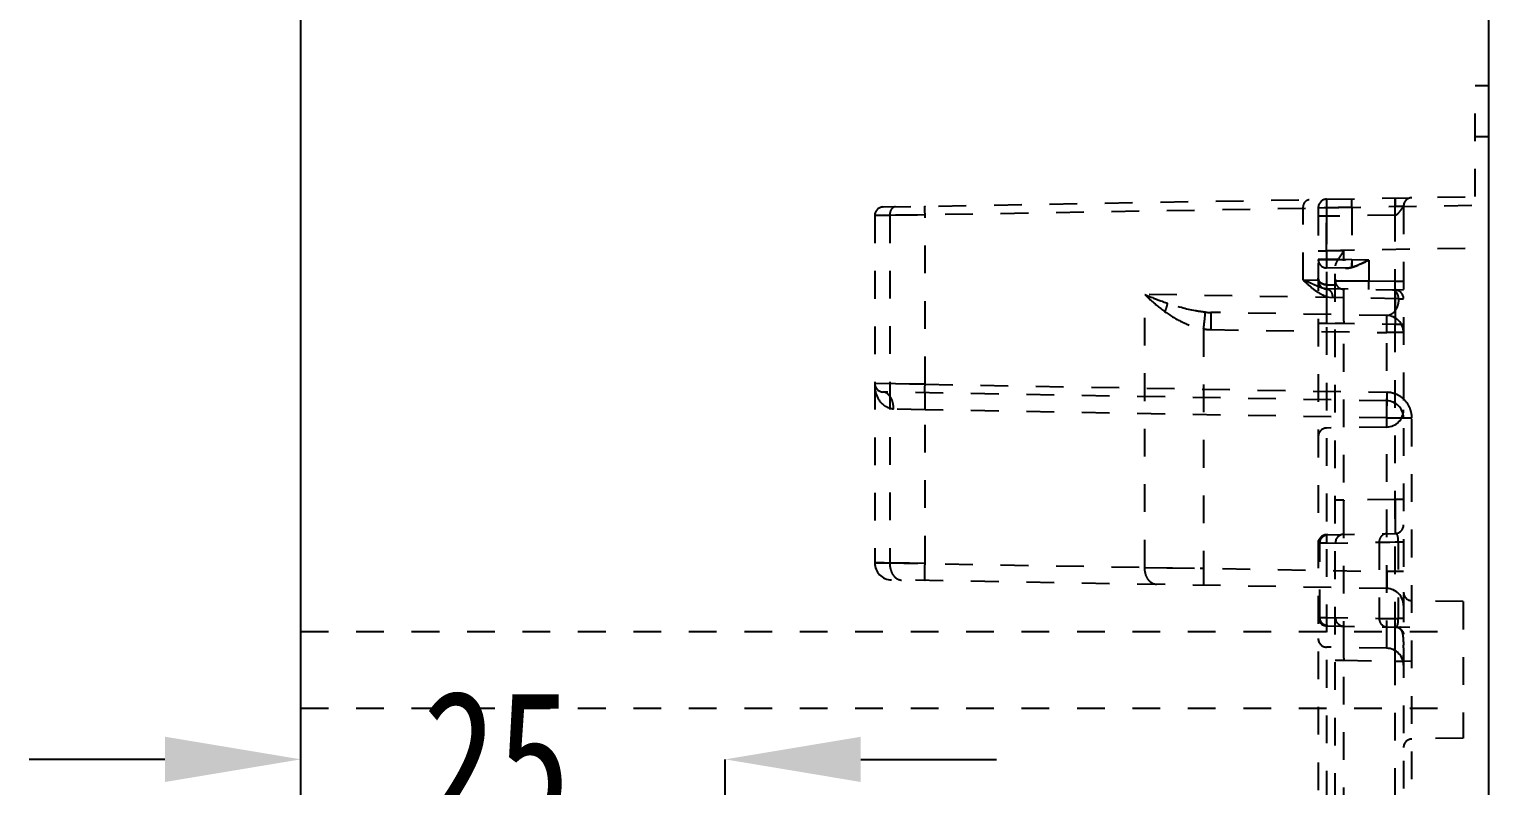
# Model space of a CAD drawing. Header units: millimetres. Extents: x 1803 to 4269, y -6912 to 1836.
# Drawn here: x 2650.6 to 2736.6, y -3158.1 to -3113.5 of the extents above; entities that cross this region are included whole.
import ezdxf

# ---------------------------------------------------------------- set-up
doc = ezdxf.new("R2010")
doc.units = ezdxf.units.MM
doc.header["$LTSCALE"] = 16.335
doc.header["$PDMODE"] = 3
doc.header["$PDSIZE"] = 0.3125
doc.linetypes.add('HIDDEN', pattern=[0.2, 0.1, -0.1])
doc.layers.get('0').update_dxf_attribs({"linetype": 'CONTINUOUS'})
doc.layers.get('Defpoints').update_dxf_attribs({"linetype": 'CONTINUOUS'})
doc.layers.add('DEFAULT_2', color=8, linetype='HIDDEN')
doc.styles.get("Standard").update_dxf_attribs({"font": 'txt', "width": 0.8})
doc.dimstyles.new('11', dxfattribs={"dimtxt": 8, "dimasz": 8, "dimexe": 0, "dimexo": 0, "dimgap": 0, "dimtad": 0, "dimdsep": 46, "dimtxsty": 'Standard', "dimcen": 0, "dimclrd": 4, "dimclre": 4, "dimclrt": 6, "dimazin": 0, "dimtp": 0.01, "dimtm": 0.01, "dimtfac": 1, "dimtofl": 0, "dimtmove": 0, "dimatfit": 3, "dimfxl": 0, "dimtolj": 1, "dimarcsym": 0})

# ---------------------------------------------------------------- blocks, each defined once
blk = doc.blocks.new('*D344')
at = {"color": 4, "lineweight": -2}
for p, q in [((2658.571, -3156.52), (2650.571, -3156.52)), ((2666.571, -3163.461), (2666.571, -3156.52)), ((2691.571, -3170.462), (2691.571, -3156.52)), ((2699.571, -3156.52), (2707.571, -3156.52))]:
    blk.add_line(p, q, dxfattribs=at)
at = {"color": 4}
for points in [[(2658.571, -3155.187), (2658.571, -3157.854), (2666.571, -3156.52)], [(2699.571, -3155.187), (2699.571, -3157.854), (2691.571, -3156.52)]]:
    blk.add_solid(points, dxfattribs=at)
at = {"layer": 'Defpoints', "color": 0}
for p in [(2666.571, -3156.52), (2666.571, -3163.461), (2691.571, -3170.462)]:
    blk.add_point(p, dxfattribs=at)
at = {"color": 6, "insert": (2678.113, -3156.52), "char_height": 8, "attachment_point": 5}
blk.add_mtext('\\A1;25', dxfattribs=at)

msp = doc.modelspace()

# ---------------------------------------------------------------- linework, layer by layer
at = {"color": 7, "linetype": 'Continuous'}
for p, q in [((2666.571, -3295.462), (2666.571, -3055.462)), ((2736.571, -3295.462), (2736.571, -3055.462))]:
    msp.add_line(p, q, dxfattribs=at)
at = {"layer": 'DEFAULT_2', "color": 8, "linetype": 'HIDDEN'}
for p, q in [((2735.771, -3123.373), (2735.771, -3116.84)), ((2736.571, -3116.84), (2735.771, -3116.84)), ((2736.571, -3119.84), (2735.771, -3119.84)), ((2700.885, -3123.982), (2736.571, -3123.359)), ((2701.274, -3124.471), (2736.571, -3123.861)), ((2725.638, -3128.287), (2725.638, -3124.046)), ((2728.496, -3124.002), (2726.521, -3124.028)), ((2726.521, -3124.028), (2727.738, -3124.012)), ((2726.521, -3124.028), (2726.521, -3199.686)), ((2727.738, -3124.012), (2728.496, -3124.002)), ((2728.496, -3124.002), (2728.496, -3127.094)), ((2731.546, -3123.94), (2731.052, -3123.958)), ((2731.052, -3207.683), (2731.052, -3123.958)), ((2731.546, -3123.94), (2731.546, -3208.202)), ((2701.608, -3124.467), (2700.391, -3124.484)), ((2700.391, -3124.484), (2701.274, -3124.471)), ((2700.391, -3124.484), (2700.391, -3144.943)), ((2701.274, -3124.471), (2701.274, -3144.953)), ((2702.434, -3124.455), (2701.608, -3124.467)), ((2703.353, -3124.441), (2702.434, -3124.455)), ((2703.353, -3134.424), (2703.353, -3124.441)), ((2727.015, -3124.531), (2726.521, -3124.531)), ((2731.052, -3124.46), (2727.015, -3124.531)), ((2727.015, -3124.531), (2727.015, -3196.221)), ((2726.521, -3126.566), (2727.015, -3126.566)), ((2727.015, -3126.54), (2736.571, -3126.374)), ((2728.02, -3126.584), (2727.015, -3126.566)), ((2728.02, -3205.559), (2728.02, -3126.584)), ((2726.521, -3127.069), (2728.496, -3127.094)), ((2726.671, -3127.071), (2726.521, -3127.069)), ((2727.097, -3127.076), (2726.671, -3127.071)), ((2728.132, -3127.591), (2727.015, -3127.571)), ((2727.738, -3127.085), (2727.097, -3127.076)), ((2727.526, -3204.703), (2727.526, -3127.44)), ((2728.496, -3127.094), (2727.738, -3127.085)), ((2729.501, -3127.112), (2728.496, -3127.094)), ((2729.501, -3127.112), (2729.501, -3128.348)), ((2726.521, -3128.305), (2725.638, -3128.287)), ((2727.015, -3128.561), (2727.591, -3128.57)), ((2727.015, -3128.561), (2727.51, -3128.569)), ((2727.51, -3128.569), (2727.591, -3128.57)), ((2729.501, -3128.348), (2727.526, -3128.323)), ((2727.526, -3128.323), (2727.676, -3128.324)), ((2727.676, -3128.324), (2728.102, -3128.33)), ((2728.102, -3128.33), (2728.743, -3128.338)), ((2728.743, -3128.338), (2729.501, -3128.348)), ((2731.052, -3128.375), (2729.501, -3128.348)), ((2731.546, -3128.375), (2731.052, -3128.375)), ((2731.546, -3128.393), (2731.052, -3128.375)), ((2716.302, -3145.215), (2716.302, -3129.135)), ((2731.252, -3129.384), (2716.302, -3129.135)), ((2731.546, -3128.886), (2727.015, -3128.807)), ((2731.252, -3129.396), (2731.546, -3129.396)), ((2730.559, -3130.377), (2720.189, -3130.196)), ((2719.767, -3131.172), (2719.767, -3145.264)), ((2720.189, -3131.201), (2730.559, -3131.382)), ((2726.521, -3130.817), (2727.015, -3130.817)), ((2727.015, -3130.817), (2731.052, -3130.888)), ((2727.526, -3130.835), (2728.02, -3130.835)), ((2731.052, -3130.888), (2731.546, -3130.888)), ((2730.559, -3149.974), (2730.559, -3131.382)), ((2731.546, -3131.382), (2730.559, -3131.382)), ((2701.608, -3134.399), (2700.391, -3134.381)), ((2702.434, -3134.411), (2701.608, -3134.399)), ((2703.353, -3134.424), (2702.434, -3134.411)), ((2703.353, -3134.424), (2730.559, -3134.899)), ((2730.559, -3135.402), (2700.885, -3134.884)), ((2703.353, -3135.932), (2701.502, -3135.889)), ((2703.353, -3144.977), (2703.353, -3135.932)), ((2730.559, -3136.407), (2703.353, -3135.932)), ((2730.559, -3136.407), (2732.04, -3136.407)), ((2732.04, -3206.695), (2732.04, -3136.407)), ((2730.559, -3136.944), (2727.015, -3137.006)), ((2728.02, -3141.26), (2727.526, -3141.26)), ((2731.052, -3141.207), (2728.02, -3141.26)), ((2731.546, -3141.207), (2731.052, -3141.207)), ((2727.015, -3143.287), (2731.052, -3143.216)), ((2727.015, -3143.789), (2726.521, -3143.789)), ((2726.623, -3143.788), (2726.532, -3143.789)), ((2726.623, -3143.788), (2730.108, -3143.727)), ((2726.623, -3148.155), (2726.623, -3143.788)), ((2730.108, -3143.727), (2730.362, -3143.724)), ((2730.108, -3143.727), (2730.108, -3148.216)), ((2730.362, -3143.724), (2730.749, -3143.719)), ((2730.749, -3143.719), (2731.05, -3143.715)), ((2731.05, -3143.715), (2731.238, -3143.712)), ((2731.238, -3143.712), (2731.238, -3148.231)), ((2731.238, -3143.712), (2731.546, -3143.712)), ((2700.391, -3144.943), (2701.274, -3144.953)), ((2700.954, -3144.949), (2700.391, -3144.943)), ((2702.434, -3144.966), (2700.954, -3144.949)), ((2701.274, -3144.953), (2730.559, -3145.452)), ((2703.353, -3144.977), (2702.434, -3144.966)), ((2716.302, -3145.215), (2719.767, -3145.264)), ((2731.546, -3145.452), (2730.559, -3145.452)), ((2730.559, -3146.457), (2701.379, -3145.947)), ((2735.064, -3147.228), (2732.04, -3147.175)), ((2735.064, -3147.228), (2735.064, -3155.268)), ((2726.521, -3148.154), (2727.015, -3148.154)), ((2726.521, -3148.154), (2726.623, -3148.155)), ((2726.623, -3148.155), (2730.108, -3148.216)), ((2730.108, -3148.216), (2730.749, -3148.224)), ((2730.749, -3148.224), (2731.05, -3148.228)), ((2731.05, -3148.228), (2731.238, -3148.231)), ((2731.546, -3148.231), (2731.238, -3148.231)), ((2666.571, -3148.998), (2735.064, -3148.998)), ((2727.023, -3148.656), (2732.049, -3148.744)), ((2730.559, -3149.974), (2727.015, -3149.912)), ((2731.055, -3150.128), (2731.055, -3149.967)), ((2727.526, -3150.683), (2728.02, -3150.683)), ((2728.02, -3150.683), (2731.052, -3150.736)), ((2731.052, -3150.736), (2731.546, -3150.736)), ((2731.546, -3150.508), (2731.546, -3150.391)), ((2731.546, -3150.626), (2731.546, -3150.508)), ((2731.546, -3150.745), (2731.546, -3150.626)), ((2732.049, -3150.754), (2731.546, -3150.745)), ((2666.571, -3153.498), (2735.064, -3153.498)), ((2735.064, -3155.268), (2732.04, -3155.321))]:
    msp.add_line(p, q, dxfattribs=at)
msp.add_lwpolyline([(2731.053, -3148.727), (2731.22, -3148.758), (2731.389, -3148.865)], dxfattribs=at)
for centre, radius, start, end in [((2732.049, -3123.94), 0.502, 91, 180), ((2700.894, -3124.484), 0.502, 90.99682, 179.99996), ((2727.024, -3124.028), 0.502, 90.99813, 179.99997), ((2756.36, -3123.512), 25.312, 180.42794, 181.01003), ((2727.024, -3127.069), 0.502, 180.00002, 269.00187), ((2755.238, -3127.565), 26.746, 178.99282, 179.38332), ((2727.024, -3128.305), 0.502, 180, 269), ((2728.029, -3128.323), 0.502, 171.67792, 269.00188), ((2707.879, -3128.786), 23.177, 0.40354, 1.01459), ((2970.58, -3129.366), 243.569, 180.00713, 180.1607), ((2793.069, -3129.34), 65.053, 179.68273, 180.06458), ((2971.582, -3129.383), 243.566, 180.00713, 180.1607), ((2731.044, -3129.38), 0.502, 359.99991, 89), ((2665.824, -3129.39), 65.232, 359.93283, 0.31547), ((2487.224, -3129.439), 243.832, 359.84045, 359.99365), ((2720.27, -3125.495), 4.702, 265.12611, 269.00772), ((2730.541, -3131.382), 1.005, 0, 89), ((2720.261, -3127.057), 4.144, 263.1633, 269.00641), ((2702.377, -3134.382), 1.986, 179.97362, 191.17266), ((2700.894, -3134.381), 0.502, 180.00004, 269.00318), ((2756.209, -3135.35), 25.655, 178.99336, 179.54078), ((2730.541, -3136.407), 1.005, 0, 89), ((2730.538, -3136.401), 1.5, 44.49328, 47.31468), ((2730.541, -3135.939), 1.005, 271, 0), ((2677.282, -3135.47), 53.284, 358.99242, 359.40587), ((2700.088, -3135.683), 30.478, 359.36189, 359.97468), ((2727.024, -3137.508), 0.502, 91, 180), ((3010.089, -3142.767), 282.072, 179.84979, 179.98239), ((2727.024, -3143.789), 0.502, 91, 180), ((2727.1, -3143.731), 0.446, 91.0581, 100.45392), ((2728.029, -3143.772), 0.502, 91, 180), ((2731.044, -3142.714), 0.502, 271, 0.00009), ((2701.396, -3144.943), 1.005, 180.00002, 269.00127), ((2677.509, -3146.383), 53.057, 0.59008, 1.00507), ((2700.113, -3146.178), 30.453, 0.02857, 0.64269), ((2730.541, -3147.462), 1.005, 0, 89), ((2732.049, -3146.673), 0.502, 180, 269), ((2727.024, -3148.154), 0.502, 180, 269), ((2728.029, -3148.171), 0.502, 180, 269), ((2971.585, -3149.232), 243.569, 180.00713, 180.1607), ((2731.044, -3149.229), 0.502, 59.55144, 89), ((2453.191, -3149.239), 277.865, 359.84992, 359.98436), ((2727.024, -3149.41), 0.502, 180, 269), ((2730.541, -3150.979), 1.005, 0, 89), ((2716.867, -3150.116), 14.678, 0.61386, 1.26165), ((2732.049, -3155.823), 0.502, 91, 180)]:
    msp.add_arc(centre, radius, start, end, dxfattribs=at)
for points, knots in [([(2728.496, -3124.002), (2728.495, -3123.938), (2728.494, -3123.82), (2728.491, -3123.68), (2728.493, -3123.591), (2728.491, -3123.542), (2728.497, -3123.52), (2728.493, -3123.5), (2728.496, -3123.5)], [0, 0, 0, 0, 0.381886, 0.70664, 0.830963, 0.923208, 0.980239, 1, 1, 1, 1]), ([(2731.052, -3124.46), (2731.05, -3124.338), (2731.048, -3124.156), (2731.046, -3123.922), (2731.044, -3123.766), (2731.047, -3123.642), (2731.043, -3123.54), (2731.055, -3123.497), (2731.046, -3123.455), (2731.052, -3123.455)], [0, 0, 0, 0, 0.364203, 0.541852, 0.7, 0.827973, 0.921983, 0.979974, 1, 1, 1, 1]), ([(2731.052, -3123.455), (2731.047, -3123.455), (2731.056, -3123.489), (2731.045, -3123.524), (2731.05, -3123.607), (2731.049, -3123.666), (2731.049, -3123.701)], [0, 0, 0, 0, 0.066109, 0.259395, 0.574782, 1, 1, 1, 1]), ([(2731.052, -3123.958), (2731.051, -3123.896), (2731.05, -3123.778), (2731.048, -3123.637), (2731.05, -3123.546), (2731.048, -3123.496), (2731.053, -3123.475), (2731.049, -3123.455), (2731.052, -3123.455)], [0, 0, 0, 0, 0.370143, 0.706816, 0.833154, 0.924884, 0.980848, 1, 1, 1, 1]), ([(2701.621, -3123.969), (2701.524, -3123.971), (2701.317, -3124.121), (2701.273, -3124.349), (2701.274, -3124.471)], [0, 0, 0, 0, 0.440182, 1, 1, 1, 1]), ([(2703.353, -3124.441), (2703.352, -3124.377), (2703.351, -3124.259), (2703.349, -3124.119), (2703.351, -3124.03), (2703.349, -3123.98), (2703.354, -3123.959), (2703.35, -3123.939), (2703.353, -3123.939)], [0, 0, 0, 0, 0.381886, 0.70664, 0.830963, 0.923208, 0.980239, 1, 1, 1, 1]), ([(2725.638, -3124.046), (2725.637, -3123.984), (2725.656, -3123.86), (2725.736, -3123.655), (2725.888, -3123.545), (2725.985, -3123.544)], [0, 0, 0, 0, 0.282668, 0.562109, 1, 1, 1, 1]), ([(2727.015, -3123.526), (2727.008, -3123.526), (2727.016, -3123.55), (2727.011, -3123.571), (2727.013, -3123.624), (2727.011, -3123.705), (2727.011, -3123.829), (2727.011, -3123.979), (2727.012, -3124.216), (2727.014, -3124.402), (2727.015, -3124.531)], [0, 0, 0, 0, 0.019356, 0.043188, 0.076226, 0.168717, 0.292988, 0.444436, 0.617368, 1, 1, 1, 1]), ([(2727.015, -3126.54), (2727.014, -3126.344), (2727.013, -3125.96), (2727.012, -3125.402), (2727.011, -3124.887), (2727.011, -3124.436), (2727.011, -3124.108), (2727.012, -3123.891), (2727.011, -3123.763), (2727.014, -3123.667), (2727.009, -3123.589), (2727.02, -3123.557), (2727.01, -3123.526), (2727.015, -3123.526)], [0, 0, 0, 0, 0.194922, 0.382721, 0.555574, 0.707064, 0.831454, 0.881888, 0.923853, 0.956923, 0.980748, 0.995156, 1, 1, 1, 1]), ([(2731.052, -3124.46), (2731.115, -3124.457), (2731.24, -3124.364), (2731.343, -3124.225), (2731.433, -3124.111), (2731.486, -3124.033), (2731.528, -3123.983), (2731.538, -3123.946), (2731.546, -3123.94)], [0, 0, 0, 0, 0.259508, 0.576663, 0.726642, 0.857723, 0.95868, 1, 1, 1, 1]), ([(2727.015, -3126.566), (2727.014, -3126.694), (2727.012, -3126.88), (2727.011, -3127.117), (2727.011, -3127.267), (2727.011, -3127.392), (2727.013, -3127.473), (2727.011, -3127.526), (2727.016, -3127.547), (2727.008, -3127.571), (2727.015, -3127.571)], [0, 0, 0, 0, 0.382632, 0.555563, 0.707012, 0.831282, 0.923774, 0.956812, 0.980644, 1, 1, 1, 1]), ([(2728.02, -3126.584), (2727.91, -3126.737), (2727.75, -3126.957), (2727.584, -3127.241), (2727.526, -3127.379), (2727.526, -3127.44)], [0, 0, 0, 0, 0.567767, 0.813847, 1, 1, 1, 1]), ([(2728.132, -3127.591), (2728.161, -3127.591), (2728.282, -3127.588), (2728.403, -3127.567), (2728.493, -3127.542)], [0, 0, 0, 0, 0.232437, 1, 1, 1, 1]), ([(2728.493, -3127.542), (2728.462, -3127.551), (2728.344, -3127.58), (2728.221, -3127.592), (2728.132, -3127.591)], [0, 0, 0, 0, 0.267604, 1, 1, 1, 1]), ([(2728.496, -3127.094), (2728.495, -3127.14), (2728.493, -3127.289), (2728.491, -3127.438), (2728.493, -3127.542)], [0, 0, 0, 0, 0.304345, 1, 1, 1, 1]), ([(2728.493, -3127.542), (2728.493, -3127.526), (2728.492, -3127.437), (2728.493, -3127.349), (2728.493, -3127.277)], [0, 0, 0, 0, 0.183506, 1, 1, 1, 1]), ([(2728.493, -3127.542), (2728.575, -3127.519), (2728.921, -3127.396), (2729.249, -3127.234), (2729.501, -3127.112)], [0, 0, 0, 0, 0.234682, 1, 1, 1, 1]), ([(2725.638, -3128.287), (2725.767, -3128.415), (2726.035, -3128.655), (2726.453, -3128.98), (2726.898, -3129.235), (2727.228, -3129.313), (2727.39, -3129.323)], [0, 0, 0, 0, 0.263071, 0.519569, 0.765352, 1, 1, 1, 1]), ([(2726.202, -3128.532), (2726.159, -3128.512), (2725.973, -3128.426), (2725.785, -3128.344), (2725.638, -3128.287)], [0, 0, 0, 0, 0.231896, 1, 1, 1, 1]), ([(2726.523, -3128.675), (2726.497, -3128.664), (2726.39, -3128.618), (2726.284, -3128.569), (2726.202, -3128.532)], [0, 0, 0, 0, 0.234933, 1, 1, 1, 1]), ([(2726.521, -3128.182), (2726.521, -3128.282), (2726.659, -3128.502), (2726.892, -3128.559), (2727.015, -3128.561)], [0, 0, 0, 0, 0.451265, 1, 1, 1, 1]), ([(2726.773, -3128.509), (2726.755, -3128.501), (2726.686, -3128.468), (2726.625, -3128.418), (2726.592, -3128.374)], [0, 0, 0, 0, 0.264477, 1, 1, 1, 1]), ([(2727.015, -3128.561), (2727.015, -3128.596), (2727.016, -3128.655), (2727.01, -3128.738), (2727.021, -3128.773), (2727.009, -3128.807), (2727.015, -3128.807)], [0, 0, 0, 0, 0.426633, 0.741786, 0.934846, 1, 1, 1, 1]), ([(2727.015, -3128.561), (2727.015, -3128.585), (2727.014, -3128.658), (2727.014, -3128.73), (2727.014, -3128.779)], [0, 0, 0, 0, 0.334725, 1, 1, 1, 1]), ([(2729.501, -3128.851), (2729.498, -3128.851), (2729.502, -3128.83), (2729.496, -3128.809), (2729.498, -3128.76), (2729.496, -3128.671), (2729.499, -3128.53), (2729.5, -3128.412), (2729.501, -3128.348)], [0, 0, 0, 0, 0.01967, 0.076529, 0.168656, 0.292827, 0.617815, 1, 1, 1, 1]), ([(2731.052, -3128.878), (2731.049, -3128.878), (2731.053, -3128.858), (2731.048, -3128.837), (2731.05, -3128.787), (2731.048, -3128.696), (2731.05, -3128.555), (2731.051, -3128.437), (2731.052, -3128.375)], [0, 0, 0, 0, 0.019152, 0.075116, 0.166845, 0.293183, 0.629857, 1, 1, 1, 1]), ([(2731.052, -3128.878), (2731.059, -3128.878), (2731.048, -3128.839), (2731.059, -3128.802), (2731.054, -3128.716), (2731.056, -3128.657), (2731.055, -3128.623)], [0, 0, 0, 0, 0.074467, 0.281452, 0.597771, 1, 1, 1, 1]), ([(2716.302, -3129.135), (2716.39, -3129.223), (2716.765, -3129.585), (2717.169, -3129.918), (2717.492, -3130.149)], [0, 0, 0, 0, 0.239178, 1, 1, 1, 1]), ([(2716.302, -3129.135), (2716.408, -3129.18), (2716.849, -3129.364), (2717.297, -3129.535), (2717.641, -3129.653)], [0, 0, 0, 0, 0.239752, 1, 1, 1, 1]), ([(2726.902, -3128.797), (2726.881, -3128.793), (2726.79, -3128.774), (2726.702, -3128.745), (2726.635, -3128.72)], [0, 0, 0, 0, 0.232957, 1, 1, 1, 1]), ([(2727.015, -3128.807), (2727.011, -3128.807), (2727.018, -3128.829), (2727.011, -3128.85), (2727.014, -3128.903), (2727.012, -3128.968), (2727.012, -3129.052), (2727.011, -3129.197), (2727.011, -3129.313), (2727.011, -3129.396)], [0, 0, 0, 0, 0.017156, 0.067664, 0.150273, 0.263704, 0.406676, 0.577905, 1, 1, 1, 1]), ([(2727.014, -3128.807), (2727.112, -3128.809), (2727.265, -3128.921), (2727.344, -3129.128), (2727.362, -3129.253), (2727.361, -3129.316)], [0, 0, 0, 0, 0.43822, 0.718142, 1, 1, 1, 1]), ([(2728.02, -3128.825), (2728.016, -3128.825), (2728.023, -3128.846), (2728.016, -3128.868), (2728.019, -3128.921), (2728.017, -3128.958), (2728.017, -3128.98)], [0, 0, 0, 0, 0.065056, 0.256586, 0.56985, 1, 1, 1, 1]), ([(2731.252, -3129.384), (2731.254, -3129.54), (2731.214, -3129.819), (2731.038, -3130.149), (2730.81, -3130.34), (2730.637, -3130.378), (2730.559, -3130.377)], [0, 0, 0, 0, 0.350322, 0.61866, 0.823791, 1, 1, 1, 1]), ([(2731.252, -3129.384), (2731.253, -3129.321), (2731.235, -3129.196), (2731.156, -3128.989), (2731.002, -3128.877), (2730.905, -3128.875)], [0, 0, 0, 0, 0.281858, 0.56178, 1, 1, 1, 1]), ([(2731.049, -3128.806), (2731.049, -3128.824), (2731.057, -3128.839), (2731.046, -3128.878), (2731.052, -3128.878)], [0, 0, 0, 0, 0.745062, 1, 1, 1, 1]), ([(2731.052, -3128.878), (2731.056, -3128.878), (2731.05, -3128.899), (2731.056, -3128.92), (2731.053, -3128.972), (2731.055, -3129.009), (2731.055, -3129.031)], [0, 0, 0, 0, 0.063946, 0.253451, 0.566259, 1, 1, 1, 1]), ([(2731.052, -3128.878), (2731.054, -3128.878), (2731.051, -3128.89), (2731.055, -3128.902), (2731.054, -3128.931), (2731.055, -3128.987), (2731.055, -3129.084), (2731.056, -3129.229), (2731.056, -3129.409), (2731.056, -3129.71), (2731.055, -3129.95), (2731.055, -3130.118)], [0, 0, 0, 0, 0.004458, 0.017662, 0.039503, 0.06986, 0.155612, 0.273188, 0.419727, 0.592218, 1, 1, 1, 1]), ([(2717.492, -3130.149), (2717.512, -3130.104), (2717.579, -3129.945), (2717.628, -3129.776), (2717.641, -3129.653)], [0, 0, 0, 0, 0.285267, 1, 1, 1, 1]), ([(2717.492, -3130.149), (2717.825, -3130.387), (2718.541, -3130.826), (2719.344, -3131.111), (2719.767, -3131.172)], [0, 0, 0, 0, 0.489395, 1, 1, 1, 1]), ([(2719.871, -3130.179), (2719.676, -3130.163), (2718.917, -3130.06), (2718.18, -3129.838), (2717.641, -3129.653)], [0, 0, 0, 0, 0.255425, 1, 1, 1, 1]), ([(2719.767, -3131.172), (2719.794, -3130.948), (2719.831, -3130.65), (2719.86, -3130.319), (2719.872, -3130.212), (2719.871, -3130.179)], [0, 0, 0, 0, 0.678944, 0.901021, 1, 1, 1, 1]), ([(2720.189, -3130.196), (2720.195, -3130.196), (2720.187, -3130.236), (2720.198, -3130.278), (2720.194, -3130.377), (2720.197, -3130.5), (2720.195, -3130.656), (2720.194, -3130.892), (2720.191, -3131.077), (2720.189, -3131.201)], [0, 0, 0, 0, 0.019152, 0.075116, 0.166845, 0.293183, 0.451068, 0.629857, 1, 1, 1, 1]), ([(2727.012, -3130.049), (2727.012, -3130.111), (2727.013, -3130.367), (2727.014, -3130.623), (2727.015, -3130.817)], [0, 0, 0, 0, 0.241574, 1, 1, 1, 1]), ([(2728.017, -3130.066), (2728.017, -3130.128), (2728.018, -3130.384), (2728.019, -3130.64), (2728.02, -3130.835)], [0, 0, 0, 0, 0.241572, 1, 1, 1, 1]), ([(2730.559, -3131.382), (2730.561, -3131.253), (2730.564, -3131.067), (2730.565, -3130.831), (2730.567, -3130.679), (2730.564, -3130.559), (2730.568, -3130.46), (2730.557, -3130.417), (2730.565, -3130.377), (2730.559, -3130.377)], [0, 0, 0, 0, 0.38252, 0.555397, 0.706801, 0.831043, 0.923531, 0.980442, 1, 1, 1, 1]), ([(2731.055, -3130.118), (2731.055, -3130.181), (2731.054, -3130.437), (2731.053, -3130.693), (2731.052, -3130.888)], [0, 0, 0, 0, 0.242002, 1, 1, 1, 1]), ([(2703.353, -3134.927), (2703.35, -3134.927), (2703.354, -3134.907), (2703.349, -3134.885), (2703.351, -3134.836), (2703.349, -3134.747), (2703.351, -3134.606), (2703.352, -3134.488), (2703.353, -3134.424)], [0, 0, 0, 0, 0.01967, 0.076529, 0.168656, 0.292827, 0.617815, 1, 1, 1, 1]), ([(2701.502, -3135.889), (2701.352, -3135.885), (2701.062, -3135.796), (2700.644, -3135.418), (2700.48, -3135.027), (2700.429, -3134.767)], [0, 0, 0, 0, 0.271063, 0.521358, 1, 1, 1, 1]), ([(2701.502, -3135.889), (2701.503, -3135.765), (2701.471, -3135.518), (2701.338, -3135.121), (2701.062, -3134.887), (2700.885, -3134.884)], [0, 0, 0, 0, 0.293827, 0.579717, 1, 1, 1, 1]), ([(2703.353, -3135.932), (2703.356, -3135.808), (2703.358, -3135.624), (2703.36, -3135.387), (2703.362, -3135.231), (2703.359, -3135.108), (2703.363, -3135.009), (2703.351, -3134.967), (2703.36, -3134.927), (2703.353, -3134.927)], [0, 0, 0, 0, 0.370143, 0.548932, 0.706817, 0.833155, 0.924884, 0.980848, 1, 1, 1, 1]), ([(2730.555, -3135.144), (2730.555, -3135.181), (2730.557, -3135.242), (2730.551, -3135.329), (2730.562, -3135.366), (2730.553, -3135.402), (2730.559, -3135.402)], [0, 0, 0, 0, 0.423776, 0.739875, 0.933697, 1, 1, 1, 1]), ([(2730.559, -3135.402), (2730.565, -3135.402), (2730.557, -3135.442), (2730.568, -3135.485), (2730.564, -3135.584), (2730.566, -3135.655), (2730.566, -3135.696)], [0, 0, 0, 0, 0.066706, 0.260808, 0.576253, 1, 1, 1, 1]), ([(2728.02, -3141.26), (2728.019, -3141.325), (2728.018, -3141.581), (2728.018, -3141.837), (2728.017, -3142.028)], [0, 0, 0, 0, 0.256125, 1, 1, 1, 1]), ([(2731.052, -3141.207), (2731.053, -3141.272), (2731.054, -3141.528), (2731.055, -3141.785), (2731.055, -3141.976)], [0, 0, 0, 0, 0.255116, 1, 1, 1, 1]), ([(2731.055, -3141.976), (2731.055, -3142.144), (2731.056, -3142.384), (2731.056, -3142.685), (2731.056, -3142.866), (2731.055, -3143.01), (2731.055, -3143.107), (2731.054, -3143.163), (2731.055, -3143.193), (2731.051, -3143.205), (2731.054, -3143.216), (2731.052, -3143.216)], [0, 0, 0, 0, 0.407782, 0.580272, 0.726812, 0.844388, 0.93014, 0.960497, 0.982338, 0.995542, 1, 1, 1, 1]), ([(2727.015, -3143.287), (2727.011, -3143.287), (2727.016, -3143.307), (2727.01, -3143.328), (2727.012, -3143.378), (2727.01, -3143.467), (2727.012, -3143.607), (2727.014, -3143.725), (2727.015, -3143.789)], [0, 0, 0, 0, 0.019692, 0.076631, 0.168835, 0.293107, 0.617975, 1, 1, 1, 1]), ([(2728.016, -3142.681), (2728.016, -3142.764), (2728.016, -3142.88), (2728.017, -3143.024), (2728.017, -3143.109), (2728.019, -3143.173), (2728.016, -3143.226), (2728.023, -3143.248), (2728.016, -3143.269), (2728.02, -3143.269)], [0, 0, 0, 0, 0.422096, 0.593325, 0.736296, 0.849727, 0.932336, 0.982844, 1, 1, 1, 1]), ([(2731.238, -3143.712), (2731.239, -3143.615), (2731.232, -3143.46), (2731.19, -3143.292), (2731.144, -3143.249)], [0, 0, 0, 0, 0.609205, 1, 1, 1, 1]), ([(2701.274, -3144.953), (2701.273, -3145.081), (2701.304, -3145.33), (2701.448, -3145.658), (2701.674, -3145.892), (2701.874, -3145.956), (2701.967, -3145.958)], [0, 0, 0, 0, 0.287997, 0.555079, 0.790252, 1, 1, 1, 1]), ([(2703.353, -3145.982), (2703.347, -3145.982), (2703.355, -3145.941), (2703.344, -3145.899), (2703.348, -3145.799), (2703.345, -3145.679), (2703.347, -3145.528), (2703.348, -3145.292), (2703.351, -3145.105), (2703.353, -3144.977)], [0, 0, 0, 0, 0.01955, 0.076437, 0.168861, 0.293045, 0.444431, 0.617358, 1, 1, 1, 1]), ([(2716.995, -3146.22), (2716.902, -3146.218), (2716.702, -3146.155), (2716.476, -3145.92), (2716.332, -3145.593), (2716.301, -3145.343), (2716.302, -3145.215)], [0, 0, 0, 0, 0.209636, 0.444655, 0.711862, 1, 1, 1, 1]), ([(2719.767, -3145.264), (2719.765, -3145.392), (2719.762, -3145.578), (2719.761, -3145.814), (2719.759, -3145.966), (2719.762, -3146.086), (2719.758, -3146.185), (2719.769, -3146.228), (2719.761, -3146.268), (2719.767, -3146.268)], [0, 0, 0, 0, 0.382452, 0.555269, 0.706645, 0.83093, 0.923472, 0.980417, 1, 1, 1, 1]), ([(2730.559, -3145.452), (2730.561, -3145.58), (2730.564, -3145.766), (2730.565, -3146.003), (2730.567, -3146.154), (2730.564, -3146.274), (2730.568, -3146.373), (2730.556, -3146.415), (2730.565, -3146.457), (2730.559, -3146.457)], [0, 0, 0, 0, 0.38253, 0.555568, 0.707058, 0.830628, 0.922608, 0.980016, 1, 1, 1, 1]), ([(2730.559, -3146.457), (2730.565, -3146.457), (2730.556, -3146.415), (2730.568, -3146.373), (2730.564, -3146.274), (2730.566, -3146.204), (2730.566, -3146.163)], [0, 0, 0, 0, 0.06822, 0.264188, 0.578175, 1, 1, 1, 1]), ([(2727.091, -3148.657), (2727.011, -3148.656), (2726.846, -3148.607), (2726.729, -3148.482), (2726.689, -3148.41)], [0, 0, 0, 0, 0.494351, 1, 1, 1, 1]), ([(2727.015, -3148.154), (2727.014, -3148.218), (2727.012, -3148.336), (2727.01, -3148.476), (2727.012, -3148.565), (2727.01, -3148.614), (2727.016, -3148.636), (2727.011, -3148.656), (2727.015, -3148.656)], [0, 0, 0, 0, 0.381892, 0.706114, 0.830601, 0.923263, 0.980327, 1, 1, 1, 1]), ([(2730.108, -3148.216), (2730.108, -3148.342), (2730.201, -3148.601), (2730.455, -3148.716), (2730.576, -3148.718)], [0, 0, 0, 0, 0.508919, 1, 1, 1, 1]), ([(2731.052, -3148.727), (2731.076, -3148.727), (2731.126, -3148.717), (2731.183, -3148.653), (2731.214, -3148.553), (2731.226, -3148.474), (2731.23, -3148.429)], [0, 0, 0, 0, 0.182694, 0.377523, 0.644717, 1, 1, 1, 1]), ([(2728.02, -3148.674), (2728.016, -3148.674), (2728.023, -3148.695), (2728.016, -3148.717), (2728.019, -3148.769), (2728.017, -3148.834), (2728.017, -3148.919), (2728.016, -3149.063), (2728.016, -3149.179), (2728.016, -3149.262)], [0, 0, 0, 0, 0.017156, 0.067664, 0.150273, 0.263704, 0.406676, 0.577905, 1, 1, 1, 1]), ([(2731.056, -3149.315), (2731.056, -3149.24), (2731.055, -3149.047), (2731.058, -3148.853), (2731.053, -3148.735)], [0, 0, 0, 0, 0.386684, 1, 1, 1, 1]), ([(2731.298, -3148.796), (2731.333, -3148.816), (2731.414, -3148.893), (2731.48, -3149.08), (2731.504, -3149.23), (2731.514, -3149.316)], [0, 0, 0, 0, 0.208205, 0.556318, 1, 1, 1, 1]), ([(2731.369, -3148.732), (2731.356, -3148.732), (2731.331, -3148.733), (2731.299, -3148.769), (2731.341, -3148.82), (2731.37, -3148.846), (2731.389, -3148.865)], [0, 0, 0, 0, 0.199387, 0.358095, 0.59579, 1, 1, 1, 1]), ([(2731.389, -3148.865), (2731.408, -3148.882), (2731.485, -3148.956), (2731.546, -3149.061), (2731.546, -3149.142)], [0, 0, 0, 0, 0.2393, 1, 1, 1, 1]), ([(2731.514, -3149.316), (2731.518, -3149.352), (2731.533, -3149.511), (2731.539, -3149.67), (2731.542, -3149.793)], [0, 0, 0, 0, 0.228788, 1, 1, 1, 1]), ([(2728.017, -3149.915), (2728.017, -3149.977), (2728.018, -3150.233), (2728.019, -3150.489), (2728.02, -3150.683)], [0, 0, 0, 0, 0.241574, 1, 1, 1, 1])]:
    msp.add_open_spline(points, degree=3, knots=knots, dxfattribs=at)
for points in [[(2728.787, -3127.439), (2728.691, -3127.478), (2728.593, -3127.514), (2728.493, -3127.542)], [(2729.131, -3127.289), (2729.017, -3127.341), (2728.903, -3127.392), (2728.787, -3127.439)], [(2729.501, -3127.112), (2729.378, -3127.171), (2729.255, -3127.231), (2729.131, -3127.289)], [(2726.545, -3128.294), (2726.53, -3128.259), (2726.521, -3128.22), (2726.521, -3128.182)], [(2726.635, -3128.72), (2726.598, -3128.706), (2726.56, -3128.691), (2726.523, -3128.675)], [(2726.592, -3128.374), (2726.573, -3128.349), (2726.557, -3128.322), (2726.545, -3128.294)], [(2727.015, -3128.561), (2726.932, -3128.56), (2726.849, -3128.541), (2726.773, -3128.509)], [(2727.04, -3128.807), (2727.005, -3128.808), (2726.97, -3128.806), (2726.935, -3128.801)], [(2731.127, -3135.022), (2730.949, -3134.945), (2730.752, -3134.903), (2730.559, -3134.899)], [(2731.555, -3135.299), (2731.43, -3135.184), (2731.283, -3135.088), (2731.127, -3135.022)], [(2731.928, -3135.836), (2731.854, -3135.656), (2731.744, -3135.488), (2731.608, -3135.35)], [(2732.04, -3136.407), (2732.04, -3136.213), (2732.001, -3136.015), (2731.928, -3135.836)], [(2726.85, -3143.359), (2726.901, -3143.327), (2726.959, -3143.304), (2727.019, -3143.293)], [(2730.346, -3143.292), (2730.275, -3143.335), (2730.214, -3143.399), (2730.174, -3143.472)], [(2730.576, -3143.225), (2730.497, -3143.226), (2730.415, -3143.25), (2730.346, -3143.292)], [(2731.144, -3143.249), (2731.12, -3143.227), (2731.085, -3143.216), (2731.052, -3143.216)], [(2726.623, -3143.788), (2726.623, -3143.704), (2726.644, -3143.618), (2726.682, -3143.544)], [(2726.682, -3143.544), (2726.721, -3143.471), (2726.78, -3143.404), (2726.85, -3143.359)], [(2730.174, -3143.472), (2730.131, -3143.549), (2730.108, -3143.639), (2730.108, -3143.727)], [(2726.689, -3148.41), (2726.646, -3148.333), (2726.623, -3148.243), (2726.623, -3148.155)], [(2731.23, -3148.429), (2731.237, -3148.363), (2731.239, -3148.297), (2731.238, -3148.231)], [(2731.052, -3150.736), (2731.053, -3150.533), (2731.054, -3150.331), (2731.055, -3150.128)], [(2731.544, -3149.959), (2731.546, -3150.103), (2731.546, -3150.247), (2731.546, -3150.391)]]:
    msp.add_open_spline(points, degree=3, dxfattribs=at)

# ---------------------------------------------------------------- dimensions: what is measured, and where the dimension line sits
dim = msp.add_linear_dim(base=(2666.571, -3156.52), p1=(2691.571, -3170.462), p2=(2666.571, -3163.461), dimstyle='11', override={"dimfxl": 1.25, "dimarcsym": 1})
dim.commit()
dim.dimension.update_dxf_attribs({"geometry": '*D344', "text_midpoint": (2678.113, -3156.52), "dimtype": 160})

doc.saveas('drawing.dxf')
